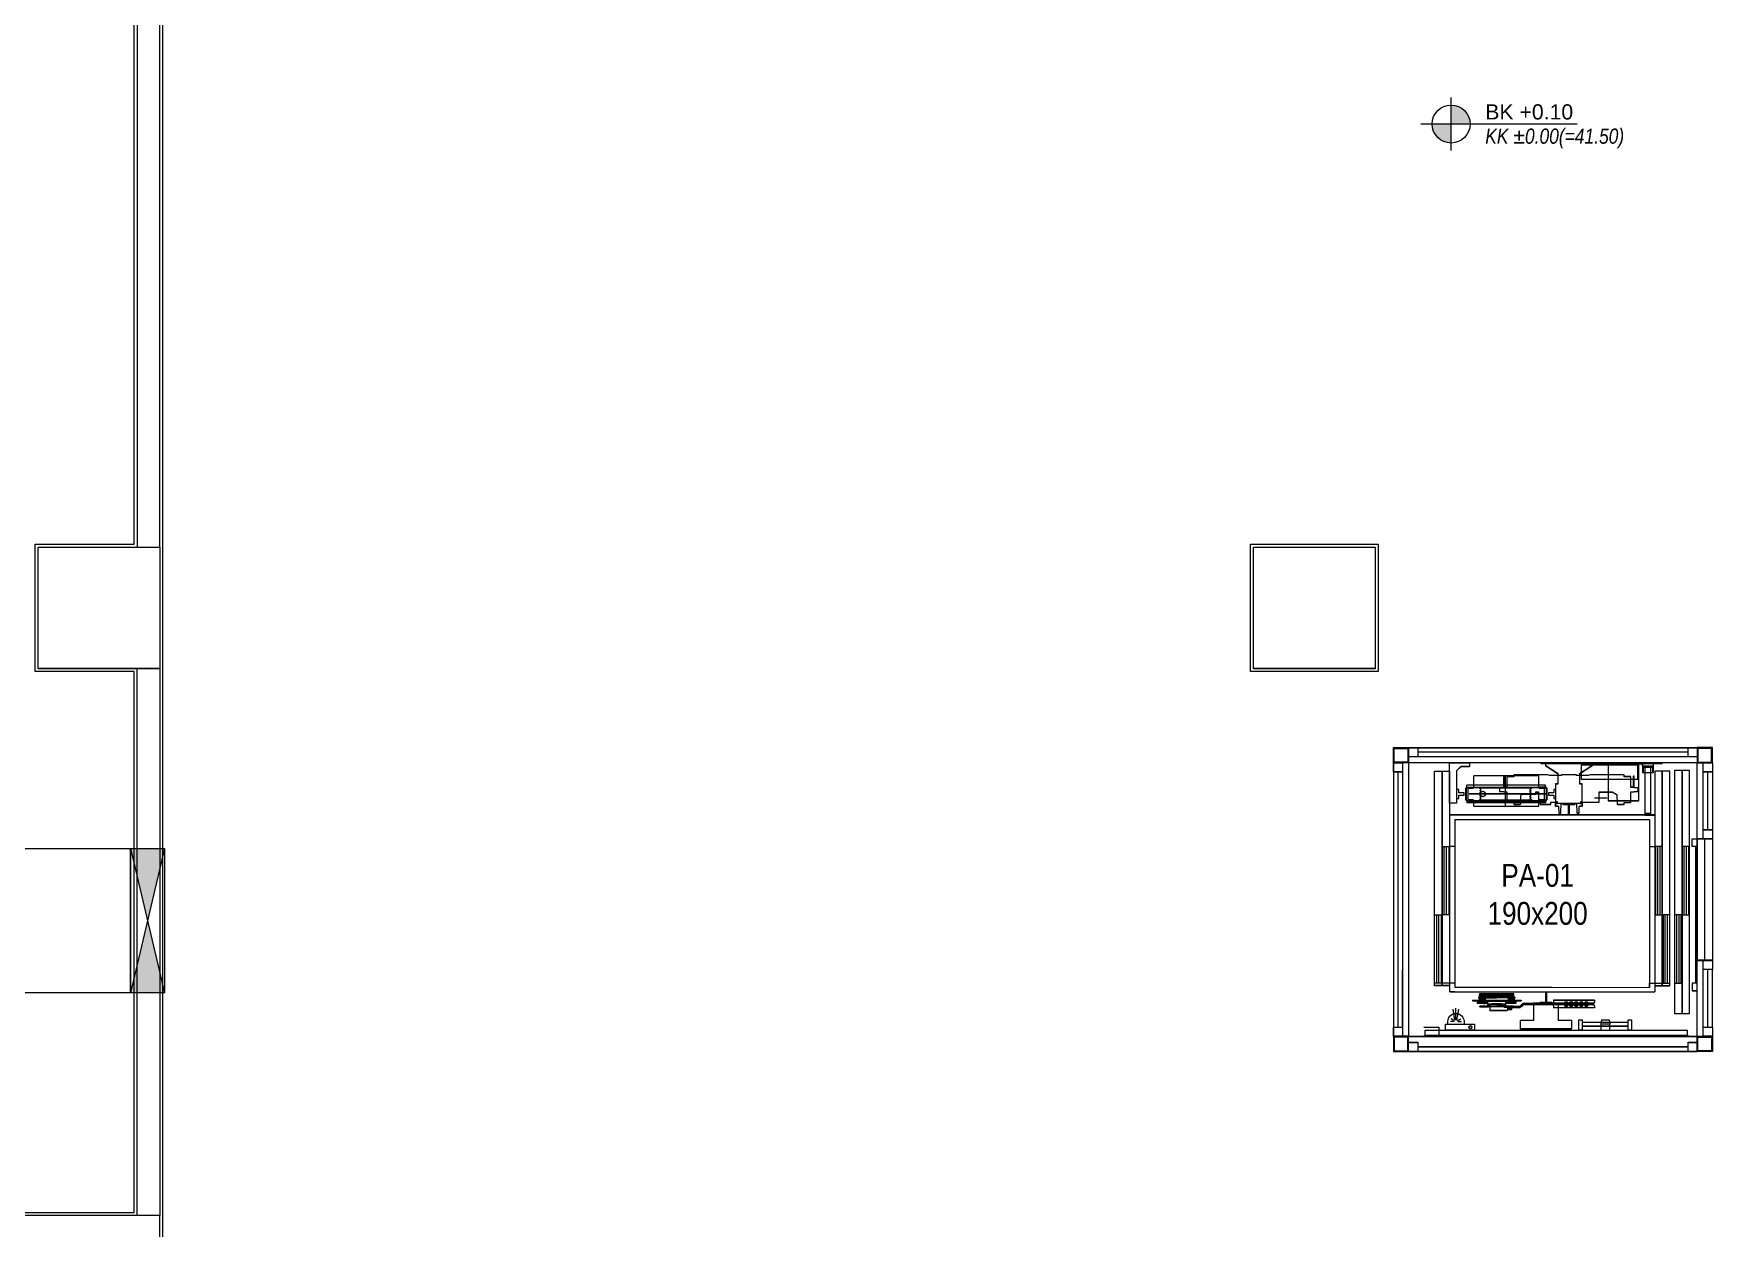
# Model space of a CAD drawing. Extents: x -3709 to 34975, y -230 to 8245.
# Drawn here: x 11393 to 12498, y 1344 to 2130 of the extents above; entities that cross this region are included whole.
import ezdxf
from ezdxf.enums import TextEntityAlignment as Align

# ---------------------------------------------------------------- set-up
doc = ezdxf.new("R2010")
doc.units = 0
doc.linetypes.add('DOT2', pattern=[0.125, 0, -0.125])
doc.layers.get('0').update_dxf_attribs({"color": 9, "lineweight": 9})
for name, color, linetype, lineweight in [('00', 9, 'Continuous', 9), ('01', 9, 'Continuous', 9), ('05V', 9, 'Continuous', 9), ('06D', 9, 'Continuous', 9), ('07K', 9, 'Continuous', 9), ('10', 9, 'Continuous', 9), ('14', 9, 'Continuous', 9), ('15', 9, 'Continuous', 9), ('20', 9, 'DOT2', 9), ('21', 9, 'Continuous', 9)]:
    doc.layers.add(name, color=color, linetype=linetype, lineweight=lineweight)
doc.styles.add('Arial', font='arial.ttf', dxfattribs={"height": 2.5})
doc.styles.add('MuuM_TEXT-ITALIC', font='ARIALNI.TTF')
doc.styles.add('MuuM_TEXT-STANDART', font='ARIALN.TTF')

# ---------------------------------------------------------------- blocks, each defined once
blk = doc.blocks.new('p-kolon-80x80-vw')
at = {"layer": '01'}
blk.add_lwpolyline([(-40, -40), (-40, 40), (40, 40), (40, -40)], close=True, dxfattribs=at)
blk = doc.blocks.new('0_elevationtarget-p-bk')
h = blk.add_hatch(color=254)
h.paths.add_polyline_path([(2.5, 0, 0.414214), (0, 2.5), (0, 0)])
h.paths.add_polyline_path([(0, 0), (-2.5, 0, 0.414214), (0, -2.5)])
blk.add_line((0, -3.5), (0, 3.5))
blk.add_lwpolyline([(16.6, 0), (-4, 0)])
blk.add_circle((0, 0), 2.5)
at = {"style": 'Arial'}
blk.add_attdef('BITMISKOT', text='', height=2, dxfattribs=at).set_placement((4.5, 0), align=Align.BOTTOM_LEFT)
at = {"style": 'MuuM_TEXT-ITALIC'}
blk.add_attdef('FINISHINGFLOORLEVEL', text='', height=2, dxfattribs=at).set_placement((4.5, -0.59), align=Align.TOP_LEFT)
blk = doc.blocks.new('p-as-01')
at = {"layer": '06D'}
for p, q in [((-542, -67), (-542, -17)), ((-542, -17), (870, -17)), ((-542, -117), (-542, -67)), ((-542, -67), (870, -67)), ((870, -67), (-542, -67)), ((-525, -152), (-525, -17)), ((-525, -62), (-525, -17)), ((-525, -17), (-75, -17)), ((-525, -32), (-75, -32)), ((-525, -47), (-75, -47)), ((-75, -62), (-525, -62)), ((-75, -17), (-75, -62)), ((-75, -112), (-75, -67)), ((-75, -67), (375, -67)), ((-75, -82), (375, -82)), ((-75, -97), (375, -97)), ((375, -67), (375, -112)), ((870, -17), (870, -67)), ((870, -67), (870, -117)), ((582, -117), (-582, -117)), ((-582, -152), (-582, -117)), ((870, -117), (-582, -117)), ((-582, -120), (-582, -1432)), ((-550, -152), (-554, -1432)), ((550, -152), (-550, -152)), ((375, -112), (-75, -112)), ((375, -152), (375, -117)), ((550, -1432), (550, -152)), ((582, -1467), (582, -117)), ((660, -162), (660, -117)), ((660, -117), (925, -117)), ((720, -162), (660, -162)), ((690, -162), (690, -177)), ((750, -162), (690, -162)), ((690, -177), (712, -177)), ((712, -177), (712, -212)), ((712, -212), (728, -212)), ((872, -162), (720, -162)), ((728, -212), (728, -177)), ((728, -177), (750, -177)), ((750, -177), (750, -162)), ((900, -190), (872, -162)), ((900, -247), (900, -190)), ((925, -117), (925, -247)), ((-680, -377), (-680, -315)), ((-680, -315), (-680, -372)), ((-680, -315), (-678, -315)), ((-678, -315), (-680, -315)), ((-678, -377), (-678, -315)), ((-678, -315), (-678, -367)), ((-658, -364), (-658, -299)), ((-647, -299), (-658, -299)), ((-647, -364), (-647, -299)), ((-646, -320), (-647, -320)), ((-646, -320), (-646, -332)), ((-640, -322), (-646, -322)), ((-646, -332), (-646, -322)), ((-640, -267), (-640, -427)), ((-638, -267), (-640, -267)), ((-638, -267), (-638, -427)), ((-635, -322), (-638, -322)), ((-635, -312), (-635, -352)), ((-626, -312), (-635, -312)), ((-635, -332), (-635, -322)), ((-621, -307), (-626, -312)), ((-626, -312), (-626, -352)), ((-622, -308), (-622, -427)), ((-618, -307), (-621, -307)), ((-617, -308), (-618, -307)), ((-617, -308), (-617, -427)), ((-617, -318), (-614, -333)), ((-613, -313), (-599, -313)), ((-599, -313), (-613, -313)), ((-613, -315), (-613, -313)), ((-613, -313), (-613, -315)), ((-613, -315), (-599, -315)), ((-613, -315), (-599, -315)), ((-608, -318), (-610, -333)), ((-608, -535), (-608, -318)), ((-602, -318), (-608, -318)), ((-602, -318), (-602, -427)), ((-598, -319), (-598, -316)), ((-598, -316), (-598, -319)), ((-598, -319), (-598, -535)), ((-598, -319), (-598, -535)), ((-596, -316), (-596, -537)), ((-596, -537), (-596, -316)), ((676, -231), (663, -231)), ((663, -748), (663, -231)), ((676, -265), (676, -230)), ((676, -241), (676, -728)), ((679, -265), (676, -265)), ((679, -230), (679, -265)), ((679, -317), (681, -315)), ((679, -653), (679, -317)), ((681, -315), (684, -315)), ((757, -223), (683, -223)), ((683, -223), (757, -223)), ((757, -226), (683, -226)), ((684, -315), (686, -320)), ((690, -324), (690, -324)), ((694, -320), (695, -318)), ((695, -318), (697, -318)), ((697, -318), (698, -320)), ((702, -324), (702, -324)), ((706, -320), (707, -318)), ((707, -318), (709, -318)), ((709, -318), (710, -320)), ((714, -324), (714, -324)), ((718, -320), (719, -318)), ((719, -318), (721, -318)), ((720, -762), (720, -245)), ((721, -318), (722, -320)), ((726, -324), (726, -324)), ((730, -320), (731, -318)), ((731, -318), (733, -318)), ((733, -318), (734, -320)), ((738, -324), (738, -324)), ((742, -320), (743, -318)), ((743, -318), (745, -318)), ((745, -318), (746, -320)), ((750, -324), (750, -324)), ((754, -320), (756, -315)), ((756, -315), (760, -315)), ((760, -315), (762, -317)), ((761, -265), (761, -230)), ((764, -265), (761, -265)), ((762, -317), (762, -653)), ((764, -230), (764, -265)), ((764, -231), (778, -231)), ((764, -241), (764, -728)), ((778, -748), (778, -231)), ((925, -247), (900, -247)), ((-679, -382), (-706, -382)), ((-706, -493), (-706, -382)), ((-706, -383), (-678, -383)), ((-680, -372), (-678, -372)), ((-678, -372), (-680, -372)), ((-680, -377), (-680, -372)), ((-678, -377), (-680, -377)), ((-680, -377), (-678, -377)), ((-679, -382), (-679, -377)), ((-678, -367), (-678, -572)), ((-668, -367), (-678, -367)), ((-678, -367), (-678, -386)), ((-678, -372), (-678, -367)), ((-678, -377), (-678, -372)), ((-668, -367), (-668, -386)), ((-668, -427), (-668, -386)), ((-668, -396), (-668, -395)), ((-668, -427), (-668, -487)), ((-646, -367), (-662, -367)), ((-662, -367), (-662, -394)), ((-662, -427), (-662, -394)), ((-662, -394), (-662, -394)), ((-662, -395), (-662, -395)), ((-662, -460), (-662, -427)), ((-658, -342), (-658, -351)), ((-658, -360), (-658, -351)), ((-647, -364), (-658, -364)), ((-646, -344), (-647, -344)), ((-647, -351), (-647, -359)), ((-646, -332), (-646, -342)), ((-646, -344), (-646, -332)), ((-640, -342), (-646, -342)), ((-646, -394), (-646, -367)), ((-646, -427), (-646, -394)), ((-646, -460), (-646, -427)), ((-646, -395), (-646, -395)), ((-640, -427), (-640, -587)), ((-635, -342), (-638, -342)), ((-638, -427), (-638, -587)), ((-635, -332), (-635, -342)), ((-626, -352), (-635, -352)), ((-622, -356), (-626, -352)), ((-622, -546), (-622, -427)), ((-622, -432), (-622, -427)), ((-617, -546), (-617, -427)), ((-614, -520), (-614, -333)), ((-610, -333), (-614, -333)), ((-610, -333), (-610, -520)), ((-602, -535), (-602, -427)), ((-689, -498), (-701, -498)), ((-699, -498), (-699, -523)), ((-691, -498), (-691, -523)), ((-686, -572), (-686, -497)), ((-684, -476), (-684, -476)), ((-684, -493), (-684, -476)), ((-680, -477), (-680, -538)), ((-678, -477), (-680, -477)), ((-678, -477), (-680, -477)), ((-680, -482), (-680, -477)), ((-680, -538), (-680, -482)), ((-678, -482), (-680, -482)), ((-680, -482), (-678, -482)), ((-680, -538), (-678, -538)), ((-680, -538), (-678, -538)), ((-679, -477), (-679, -473)), ((-678, -449), (-678, -487)), ((-678, -477), (-678, -538)), ((-678, -482), (-678, -477)), ((-678, -538), (-678, -482)), ((-668, -487), (-678, -487)), ((-662, -459), (-662, -459)), ((-662, -460), (-662, -486)), ((-662, -460), (-662, -460)), ((-662, -486), (-646, -486)), ((-658, -554), (-658, -489)), ((-647, -489), (-658, -489)), ((-658, -550), (-658, -541)), ((-647, -554), (-647, -489)), ((-647, -503), (-647, -495)), ((-646, -510), (-647, -510)), ((-646, -534), (-647, -534)), ((-646, -486), (-646, -460)), ((-646, -460), (-646, -460)), ((-646, -510), (-646, -522)), ((-640, -512), (-646, -512)), ((-646, -522), (-646, -512)), ((-646, -534), (-646, -522)), ((-646, -522), (-646, -532)), ((-640, -532), (-646, -532)), ((-646, -459), (-646, -459)), ((-635, -512), (-638, -512)), ((-635, -532), (-638, -532)), ((-635, -542), (-635, -502)), ((-626, -502), (-635, -502)), ((-635, -522), (-635, -512)), ((-635, -522), (-635, -512)), ((-635, -522), (-635, -532)), ((-635, -522), (-635, -532)), ((-626, -542), (-635, -542)), ((-622, -498), (-626, -502)), ((-626, -542), (-626, -502)), ((-621, -547), (-626, -542)), ((-618, -547), (-621, -547)), ((-617, -546), (-618, -547)), ((-617, -535), (-614, -520)), ((-610, -520), (-614, -520)), ((-613, -538), (-599, -538)), ((-599, -538), (-613, -538)), ((-613, -538), (-613, -540)), ((-613, -538), (-613, -540)), ((-613, -540), (-599, -540)), ((-613, -540), (-599, -540)), ((-608, -535), (-610, -520)), ((-602, -535), (-608, -535)), ((-598, -535), (-598, -537)), ((-598, -535), (-598, -537)), ((640, -485), (840, -485)), ((-771, -582), (-825, -582)), ((-825, -582), (-825, -752)), ((-771, -670), (-771, -582)), ((-679, -589), (-671, -598)), ((-673, -584), (-665, -592)), ((-666, -609), (-666, -752)), ((-647, -554), (-658, -554)), ((-658, -609), (-658, -752)), ((-638, -587), (-640, -587)), ((681, -655), (679, -653)), ((684, -655), (681, -655)), ((686, -649), (684, -655)), ((690, -646), (690, -646)), ((695, -651), (694, -649)), ((697, -651), (695, -651)), ((698, -649), (697, -651)), ((702, -646), (702, -646)), ((707, -651), (706, -649)), ((709, -651), (707, -651)), ((710, -649), (709, -651)), ((714, -646), (714, -646)), ((719, -651), (718, -649)), ((721, -651), (719, -651)), ((722, -649), (721, -651)), ((726, -646), (726, -646)), ((731, -651), (730, -649)), ((733, -651), (731, -651)), ((734, -649), (733, -651)), ((738, -646), (738, -646)), ((743, -651), (742, -649)), ((745, -651), (743, -651)), ((746, -649), (745, -651)), ((750, -646), (750, -646)), ((756, -655), (754, -649)), ((760, -655), (756, -655)), ((762, -653), (760, -655)), ((-825, -752), (-825, -922)), ((-658, -670), (-771, -670)), ((-668, -1066), (-668, -700)), ((-668, -700), (-658, -700)), ((-666, -752), (-658, -752)), ((-658, -752), (-658, -670)), ((-658, -1066), (-658, -700)), ((-652, -713), (-658, -711)), ((-658, -711), (-658, -793)), ((-658, -834), (-658, -752)), ((-658, -752), (-658, -752)), ((-650, -748), (-652, -713)), ((-652, -790), (-650, -756)), ((-625, -748), (-650, -748)), ((-650, -756), (-625, -756)), ((-615, -748), (-625, -748)), ((-625, -756), (-615, -756)), ((-590, -748), (-615, -748)), ((-615, -756), (-590, -756)), ((-590, -756), (-590, -748)), ((676, -748), (663, -748)), ((679, -714), (676, -714)), ((676, -714), (676, -749)), ((679, -749), (679, -714)), ((757, -753), (683, -753)), ((757, -756), (683, -756)), ((683, -756), (757, -756)), ((728, -767), (712, -767)), ((712, -767), (712, -802)), ((728, -802), (728, -767)), ((764, -714), (761, -714)), ((761, -714), (761, -749)), ((764, -749), (764, -714)), ((764, -748), (778, -748)), ((852, -832), (904, -751)), ((904, -751), (920, -751)), ((920, -751), (920, -730)), ((920, -730), (925, -730)), ((925, -730), (925, -903)), ((-771, -922), (-771, -834)), ((-771, -834), (-658, -834)), ((-688, -1070), (-688, -800)), ((-674, -800), (-688, -800)), ((-674, -800), (-674, -802)), ((-674, -802), (-674, -800)), ((-674, -800), (-668, -800)), ((-674, -802), (-674, -802)), ((-668, -877), (-672, -880)), ((-672, -880), (-672, -890)), ((-668, -912), (-668, -800)), ((-668, -804), (-668, -800)), ((-668, -804), (-668, -804)), ((-658, -793), (-652, -790)), ((-658, -804), (-658, -800)), ((-658, -800), (-652, -800)), ((-658, -804), (-658, -829)), ((-658, -804), (-658, -804)), ((-654, -880), (-658, -877)), ((-654, -890), (-654, -880)), ((-652, -802), (-652, -800)), ((-638, -800), (-652, -800)), ((-652, -800), (-652, -802)), ((-652, -802), (-652, -802)), ((-638, -1070), (-638, -800)), ((652, -864), (650, -898)), ((658, -861), (652, -864)), ((653, -821), (653, -817)), ((653, -817), (788, -817)), ((668, -821), (653, -821)), ((658, -902), (658, -827)), ((658, -827), (668, -827)), ((658, -943), (658, -861)), ((668, -827), (668, -821)), ((712, -802), (690, -802)), ((690, -802), (690, -817)), ((690, -817), (750, -817)), ((750, -802), (728, -802)), ((750, -817), (750, -802)), ((788, -817), (788, -832)), ((788, -832), (852, -832)), ((-825, -922), (-771, -922)), ((-672, -890), (-668, -893)), ((-668, -910), (-672, -913)), ((-672, -913), (-672, -923)), ((-672, -923), (-668, -926)), ((-668, -943), (-672, -946)), ((-672, -946), (-672, -956)), ((-672, -956), (-668, -959)), ((-668, -976), (-672, -979)), ((-672, -979), (-672, -989)), ((-672, -989), (-668, -992)), ((-658, -893), (-654, -890)), ((-654, -913), (-658, -910)), ((-658, -926), (-654, -923)), ((-654, -946), (-658, -943)), ((-658, -959), (-654, -956)), ((-654, -979), (-658, -976)), ((-658, -992), (-654, -989)), ((-654, -923), (-654, -913)), ((-654, -956), (-654, -946)), ((-654, -989), (-654, -979)), ((615, -898), (590, -898)), ((590, -898), (590, -907)), ((590, -907), (615, -907)), ((625, -898), (615, -898)), ((615, -907), (625, -906)), ((650, -898), (625, -898)), ((625, -906), (650, -906)), ((650, -906), (652, -941)), ((652, -941), (658, -943)), ((653, -988), (653, -984)), ((653, -984), (668, -984)), ((788, -988), (653, -988)), ((658, -903), (658, -902)), ((658, -978), (658, -903)), ((668, -978), (658, -978)), ((668, -984), (668, -978)), ((852, -973), (788, -973)), ((788, -973), (788, -988)), ((904, -1054), (852, -973)), ((925, -903), (925, -1076)), ((-674, -1070), (-688, -1070)), ((-674, -1070), (-674, -1068)), ((-674, -1068), (-674, -1069)), ((-674, -1068), (-674, -1068)), ((-674, -1068), (-674, -1068)), ((-674, -1069), (-668, -1069)), ((-668, -1009), (-672, -1012)), ((-672, -1012), (-672, -1022)), ((-672, -1022), (-668, -1025)), ((-668, -1066), (-668, -1069)), ((-668, -1066), (-668, -1066)), ((-668, -1066), (-658, -1066)), ((-654, -1012), (-658, -1009)), ((-658, -1025), (-654, -1022)), ((-658, -1064), (-658, -1040)), ((-658, -1066), (-658, -1069)), ((-658, -1066), (-658, -1066)), ((-658, -1069), (-652, -1069)), ((-654, -1022), (-654, -1012)), ((-652, -1070), (-652, -1066)), ((-652, -1066), (-652, -1069)), ((-652, -1066), (-652, -1066)), ((-638, -1070), (-652, -1070)), ((920, -1054), (904, -1054)), ((920, -1076), (920, -1054)), ((925, -1076), (920, -1076)), ((-582, -1432), (-582, -1467)), ((-554, -1432), (-525, -1432)), ((550, -1432), (-554, -1432)), ((-525, -1432), (-525, -1567)), ((550, -1432), (375, -1432)), ((375, -1432), (375, -1467)), ((592, -1402), (582, -1402)), ((582, -1402), (582, -1442)), ((582, -1432), (582, -1467)), ((592, -1442), (592, -1402)), ((897, -1402), (592, -1402)), ((592, -1402), (592, -1442)), ((897, -1442), (897, -1402)), ((870, -1467), (-582, -1467)), ((-542, -1467), (-542, -1517)), ((-542, -1517), (870, -1517)), ((870, -1517), (-542, -1517)), ((-542, -1517), (-542, -1567)), ((-75, -1522), (-525, -1522)), ((-525, -1522), (-525, -1567)), ((-525, -1537), (-75, -1537)), ((375, -1472), (-75, -1472)), ((-75, -1472), (-75, -1517)), ((-75, -1487), (375, -1487)), ((-75, -1502), (375, -1502)), ((-75, -1517), (375, -1517)), ((-75, -1567), (-75, -1522)), ((375, -1517), (375, -1472)), ((582, -1442), (592, -1442)), ((592, -1442), (897, -1442)), ((870, -1517), (870, -1467)), ((870, -1567), (870, -1517)), ((875, -1597), (-725, -1597)), ((-725, -1597), (-725, -1647)), ((875, -1647), (-725, -1647)), ((-725, -1647), (-725, -1697)), ((-725, -1647), (875, -1647)), ((-542, -1567), (870, -1567)), ((-525, -1552), (-75, -1552)), ((-525, -1567), (-75, -1567)), ((-75, -1597), (-525, -1597)), ((-525, -1597), (-525, -1642)), ((-525, -1612), (-75, -1612)), ((-525, -1627), (-75, -1627)), ((-525, -1642), (-75, -1642)), ((-75, -1642), (-75, -1597)), ((375, -1647), (-75, -1647)), ((-75, -1647), (-75, -1692)), ((375, -1692), (375, -1647)), ((875, -1647), (875, -1597)), ((875, -1697), (875, -1647)), ((-725, -1697), (875, -1697)), ((-525, -1714), (-575, -1714)), ((-575, -1714), (-575, -1747)), ((-575, -1747), (-525, -1747)), ((-525, -1747), (-525, -1714)), ((-525, -1737), (375, -1737)), ((-75, -1662), (375, -1662)), ((-75, -1677), (375, -1677)), ((-75, -1692), (375, -1692)), ((375, -1714), (425, -1714)), ((375, -1747), (375, -1714)), ((425, -1747), (375, -1747)), ((425, -1714), (425, -1747))]:
    blk.add_line(p, q, dxfattribs=at)
at = {"layer": '06D', "ltscale": 15}
for p, q in [((640, -279), (640, -700)), ((678, -274), (645, -274)), ((683, -242), (683, -269)), ((752, -237), (688, -237)), ((757, -269), (757, -242)), ((835, -274), (762, -274)), ((840, -700), (840, -279)), ((645, -705), (678, -705)), ((683, -710), (683, -737)), ((688, -742), (752, -742)), ((757, -737), (757, -710)), ((762, -705), (835, -705))]:
    blk.add_line(p, q, dxfattribs=at)
at = {"layer": '06D', "ltscale": 0.25}
for p, q in [((664, -539), (652, -539)), ((652, -539), (652, -582)), ((667, -493), (664, -496)), ((664, -496), (664, -539)), ((734, -493), (667, -493)), ((737, -473), (734, -473)), ((734, -473), (734, -493)), ((761, -446), (737, -446)), ((737, -446), (737, -473)), ((761, -472), (761, -446)), ((837, -472), (761, -472)), ((764, -493), (764, -478)), ((764, -478), (837, -478)), ((831, -493), (764, -493)), ((834, -496), (831, -493)), ((834, -539), (834, -496)), ((846, -539), (834, -539)), ((837, -478), (837, -472)), ((846, -763), (846, -539)), ((655, -585), (694, -586)), ((694, -586), (719, -587)), ((719, -587), (719, -685)), ((666, -714), (652, -714)), ((652, -714), (652, -783)), ((733, -702), (666, -702)), ((666, -702), (666, -714)), ((719, -685), (733, -685)), ((733, -685), (733, -702)), ((842, -776), (846, -763)), ((594, -838), (594, -847)), ((637, -834), (597, -835)), ((597, -850), (658, -851)), ((637, -834), (637, -834)), ((641, -815), (641, -829)), ((666, -812), (644, -812)), ((652, -783), (666, -783)), ((658, -851), (658, -953)), ((666, -783), (666, -812)), ((842, -853), (842, -776)), ((843, -853), (842, -853)), ((846, -949), (846, -856)), ((-659, -920), (-659, -1004)), ((594, -958), (594, -966)), ((658, -953), (597, -955)), ((597, -969), (637, -970)), ((637, -970), (637, -970)), ((641, -975), (641, -989)), ((644, -992), (666, -992)), ((666, -992), (666, -1102)), ((842, -1028), (842, -952)), ((842, -952), (843, -952)), ((666, -1102), (733, -1102)), ((695, -1070), (695, -1154)), ((733, -1102), (733, -1187)), ((846, -1042), (842, -1028)), ((846, -1265), (846, -1042)), ((733, -1187), (716, -1218)), ((652, -1223), (652, -1265)), ((652, -1265), (664, -1265)), ((716, -1218), (655, -1220)), ((664, -1265), (664, -1308)), ((664, -1308), (667, -1311)), ((667, -1311), (734, -1311)), ((734, -1311), (734, -1331)), ((764, -1326), (764, -1311)), ((764, -1311), (831, -1311)), ((837, -1326), (764, -1326)), ((831, -1311), (834, -1308)), ((834, -1308), (834, -1265)), ((834, -1265), (846, -1265)), ((837, -1332), (837, -1326)), ((734, -1331), (737, -1331)), ((737, -1331), (737, -1358)), ((737, -1358), (761, -1358)), ((761, -1358), (761, -1332)), ((761, -1332), (837, -1332))]:
    blk.add_line(p, q, dxfattribs=at)
at = {"layer": '06D', "linetype": 'Continuous', "ltscale": 0.25}
for p, q in [((921, -717), (921, -1301)), ((921, -717), (925, -717)), ((925, -717), (925, -1300)), ((911, -983), (818, -983)), ((818, -983), (818, -1357)), ((911, -1357), (911, -983)), ((911, -1319), (911, -1019)), ((911, -1019), (921, -1019)), ((921, -1019), (921, -1319)), ((676, -1160), (676, -1360)), ((921, -1160), (676, -1160)), ((921, -1123), (916, -1123)), ((921, -1123), (916, -1123)), ((916, -1398), (916, -1123)), ((921, -1398), (921, -1123)), ((921, -1319), (911, -1319)), ((921, -1301), (921, -1309)), ((921, -1309), (921, -1315)), ((921, -1315), (921, -1323)), ((921, -1323), (921, -1517)), ((925, -1300), (925, -1309)), ((925, -1309), (925, -1315)), ((925, -1315), (925, -1324)), ((925, -1324), (925, -1517)), ((921, -1360), (676, -1360)), ((818, -1357), (911, -1357)), ((916, -1398), (921, -1398)), ((921, -1517), (925, -1517))]:
    blk.add_line(p, q, dxfattribs=at)
at = {"layer": '06D', "ltscale": 30}
for p, q in [((861, -1386), (861, -1458)), ((905, -1386), (861, -1386)), ((897, -1392), (861, -1392)), ((897, -1392), (897, -1452)), ((897, -1452), (861, -1452)), ((905, -1458), (861, -1458))]:
    blk.add_line(p, q, dxfattribs=at)
at = {"layer": '06D', "ltscale": 6}
for p, q in [((905, -1386), (905, -1458)), ((905, -1387), (925, -1387)), ((923, -1387), (923, -1457)), ((925, -1387), (925, -1457)), ((925, -1457), (905, -1457))]:
    blk.add_line(p, q, dxfattribs=at)
at = {"layer": '06D'}
for centre, radius in [((-612, -327), 3), ((720, -335), 17.5), ((-612, -527), 3)]:
    blk.add_circle(centre, radius, dxfattribs=at)
for centre, radius, start, end in [((-612, -327), 3, 0, 180), ((-612, -327), 3, 180, 0), ((-599, -316), 3, 0, 90), ((-599, -316), 3, 0, 90), ((-599, -316), 1, 0, 90), ((-599, -316), 1, 0, 90), ((645, -279), 5, 90, 180), ((683, -230), 7, 90, 180), ((678, -269), 5, 270, 0), ((683, -230), 4, 90, 180), ((688, -242), 5, 90, 180), ((690, -319), 4.3, 195, 270), ((690, -319), 4.3, 270, 345), ((702, -319), 4.3, 195, 270), ((702, -319), 4.3, 270, 345), ((714, -319), 4.3, 195, 270), ((714, -319), 4.3, 270, 345), ((726, -319), 4.3, 195, 270), ((726, -319), 4.3, 270, 345), ((738, -319), 4.3, 195, 270), ((738, -319), 4.3, 270, 345), ((750, -319), 4.3, 195, 270), ((750, -319), 4.3, 270, 345), ((752, -242), 5, 0, 90), ((757, -230), 7, 0, 90), ((757, -230), 4, 0, 90), ((762, -269), 5, 180, 270), ((835, -279), 5, 0, 90), ((-701, -493), 5, 180, 270), ((-695, -523), 4, 180, 0), ((-689, -493), 5, 270, 0), ((-684, -470), 6, 270, 0), ((-612, -527), 3, 0, 180), ((-612, -527), 3, 180, 0), ((-599, -537), 1, 270, 0), ((-599, -537), 3, 270, 0), ((-599, -537), 3, 270, 0), ((-599, -537), 1, 270, 0), ((-662, -572), 24, 180, 225), ((-662, -572), 16, 180, 225), ((-682, -609), 16, 0, 45), ((-682, -609), 24, 0, 45), ((690, -650), 4.3, 90, 165), ((690, -650), 4.3, 15, 90), ((702, -650), 4.3, 90, 165), ((702, -650), 4.3, 15, 90), ((714, -650), 4.3, 90, 165), ((714, -650), 4.3, 15, 90), ((726, -650), 4.3, 90, 165), ((726, -650), 4.3, 15, 90), ((738, -650), 4.3, 90, 165), ((738, -650), 4.3, 15, 90), ((750, -650), 4.3, 90, 165), ((750, -650), 4.3, 15, 90), ((645, -700), 5, 180, 270), ((683, -749), 7, 180, 270), ((678, -710), 5, 0, 90), ((683, -749), 4, 180, 270), ((688, -737), 5, 180, 270), ((752, -737), 5, 270, 0), ((762, -710), 5, 90, 180), ((757, -749), 4, 270, 0), ((757, -749), 7, 270, 0), ((835, -700), 5, 270, 0), ((-663, -885), 15, 109.4712, 250.5288), ((-663, -885), 9.5, 121.7569, 238.2431), ((-663, -885), 6, 146.4427, 213.5573), ((-663, -885), 15, 289.4712, 70.5288), ((-663, -885), 9.5, 301.7569, 58.2431), ((-663, -885), 6, 326.4427, 33.5573), ((-663, -918), 15, 109.4712, 250.5288), ((-663, -951), 15, 109.4712, 250.5288), ((-663, -984), 15, 109.4712, 250.5288), ((-663, -918), 9.5, 121.7569, 238.2431), ((-663, -951), 9.5, 121.7569, 238.2431), ((-663, -984), 9.5, 121.7569, 238.2431), ((-663, -918), 6, 146.4427, 213.5573), ((-663, -951), 6, 146.4427, 213.5573), ((-663, -984), 6, 146.4427, 213.5573), ((-663, -918), 15, 289.4712, 70.5288), ((-663, -918), 9.5, 301.7569, 58.2431), ((-663, -918), 6, 326.4427, 33.5573), ((-663, -951), 15, 289.4712, 70.5288), ((-663, -951), 9.5, 301.7569, 58.2431), ((-663, -951), 6, 326.4427, 33.5573), ((-663, -984), 15, 289.4712, 70.5288), ((-663, -984), 9.5, 301.7569, 58.2431), ((-663, -984), 6, 326.4427, 33.5573), ((-663, -1017), 15, 109.4712, 250.5288), ((-663, -1017), 9.5, 121.7569, 238.2431), ((-663, -1017), 6, 146.4427, 213.5573), ((-663, -1017), 15, 289.4712, 70.5288), ((-663, -1017), 9.5, 301.7569, 58.2431), ((-663, -1017), 6, 326.4427, 33.5573)]:
    blk.add_arc(centre, radius, start, end, dxfattribs=at)
at = {"layer": '06D', "ltscale": 0.25}
for centre, radius, start, end in [((655, -582), 2.98, 180, 268.4759), ((597, -838), 3, 91.5, 180), ((597, -847), 2.99, 180, 268.6138), ((636, -829), 5, 280.303, 360), ((644, -815), 3, 90, 180), ((843, -856), 3, 360, 90), ((597, -958), 3, 91.3862, 180), ((597, -966), 3, 180, 268.5), ((636, -975), 5, 360, 79.697), ((644, -989), 3, 180, 270), ((843, -949), 3, 270, 0), ((655, -1223), 2.98, 91.5241, 180)]:
    blk.add_arc(centre, radius, start, end, dxfattribs=at)
blk = doc.blocks.new('p-asansör-')
at = {"color": 251}
for p, q in [((-194.5, 190), (-20, 190)), ((-194.5, 190), (-20, 190)), ((-193.5, 190), (-193.5, 186)), ((-193.5, 190), (-193.5, 186)), ((-193.5, 189.5), (-21, 189.5)), ((-193.5, 189.5), (-21, 189.5)), ((-30, 184), (-30, 190)), ((-30, 184), (-30, 190)), ((-21, 190), (-21, 186)), ((-21, 190), (-21, 186)), ((-21, 186), (-193.5, 186)), ((-21, 186), (-193.5, 186)), ((-124.5, 183.2), (-154.5, 183.2)), ((-124.5, 183.2), (-154.5, 183.2)), ((-124.5, 180.7), (-154.5, 180.7)), ((-124.5, 180.7), (-154.5, 180.7)), ((-42.4, 180.3), (-44.8, 180.3)), ((-42.4, 180.3), (-44.8, 180.3)), ((-42.2, 179.7), (-44.3, 178.5)), ((-42.2, 179.7), (-44.3, 178.5)), ((-41.8, 179.3), (-43, 172.1)), ((-41.8, 179.3), (-43, 172.1)), ((-41.2, 179.1), (-41.2, 171.6)), ((-41.2, 179.1), (-41.2, 171.6)), ((-40.5, 179.3), (-39.3, 172.1)), ((-40.5, 179.3), (-39.3, 172.1)), ((-40.1, 179.7), (-38, 178.5)), ((-40.1, 179.7), (-38, 178.5)), ((-39.9, 180.3), (-37.5, 180.3)), ((-39.9, 180.3), (-37.5, 180.3)), ((-20, 184), (-30, 184)), ((-20, 184), (-30, 184))]:
    blk.add_line(p, q, dxfattribs=at)
at = {"color": 251, "ltscale": 0.25}
for p, q in [((-157, 186), (-154.5, 186)), ((-157, 186), (-157, 179.2)), ((-157, 186), (-154.5, 186)), ((-157, 186), (-157, 179.2)), ((-154.5, 179.2), (-157, 179.2)), ((-154.5, 179.2), (-157, 179.2)), ((-154.5, 186), (-154.5, 179.2)), ((-154.5, 186), (-154.5, 179.2)), ((-142, 179.2), (-142.5, 182)), ((-142, 179.2), (-142.5, 182)), ((-137, 179.2), (-142, 179.2)), ((-137, 179.2), (-142, 179.2)), ((-137, 179.2), (-136.5, 182)), ((-137, 179.2), (-136.5, 182)), ((-124.5, 186), (-122, 186)), ((-124.5, 186), (-124.5, 179.2)), ((-124.5, 186), (-122, 186)), ((-124.5, 186), (-124.5, 179.2)), ((-122, 179.2), (-124.5, 179.2)), ((-122, 179.2), (-124.5, 179.2)), ((-122, 186), (-122, 179.2)), ((-122, 186), (-122, 179.2))]:
    blk.add_line(p, q, dxfattribs=at)
blk.add_line((-6, 184), (-6, 146.4))
blk.add_lwpolyline([(-142.5, 182), (-136.5, 182), (-136.5, 186), (-142.5, 186), (-142.5, 182)], dxfattribs=at)
blk.add_lwpolyline([(-142.5, 182), (-136.5, 182), (-136.5, 186), (-142.5, 186), (-142.5, 182)], dxfattribs=at)
at = {"color": 251}
blk.add_lwpolyline([(-53.4, 186), (-34.4, 186), (-34.4, 182), (-53.4, 182)], close=True, dxfattribs=at)
blk.add_lwpolyline([(-53.4, 186), (-34.4, 186), (-34.4, 182), (-53.4, 182)], close=True, dxfattribs=at)
blk.add_lwpolyline([(-35.8, 182), (-35.8, 180.3, -1), (-46.5, 180.3), (-46.5, 182)], format="xyb", dxfattribs=at)
blk.add_lwpolyline([(-35.8, 182), (-35.8, 180.3, -1), (-46.5, 180.3), (-46.5, 182)], format="xyb", dxfattribs=at)
blk.add_circle((-50.7, 184), 1, dxfattribs=at)
blk.add_circle((-50.7, 184), 1, dxfattribs=at)
at = {"layer": '06D'}
for points in [[(-10, 200), (-200, 200)], [(-200, 200), (-10, 200)], [(-6, 10), (-6, 190)], [(0, 10), (0, 190)], [(-210, 184), (-210, 146)], [(-204, 184), (-204, 146)], [(-210, 16), (-210, 54)], [(-204, 54), (-204, 16)], [(-200, 6), (-10, 6)], [(-10, 0), (-200, 0)]]:
    blk.add_lwpolyline(points, dxfattribs=at)
for points in [[(-10, 190), (-200, 190), (-200, 10), (-10, 10)], [(-10, 190), (-200, 190), (-200, 10), (-10, 10)], [(-200, 60), (-210, 60), (-210, 140), (-200, 140)], [(-200, 60), (-210, 60), (-210, 140), (-200, 140)]]:
    blk.add_lwpolyline(points, close=True, dxfattribs=at)
at = {"layer": '07K'}
blk.add_lwpolyline([(-200, 60), (-200, 140), (-205, 140), (-205, 60)], close=True, dxfattribs=at)
blk.add_lwpolyline([(-200, 60), (-200, 140), (-205, 140), (-205, 60)], close=True, dxfattribs=at)
at = {"layer": '10'}
for points in [[(-200, 190), (-210, 190), (-210, 200), (-200, 200)], [(-200.5, 190.5), (-209.5, 190.5), (-209.5, 199.5), (-200.5, 199.5)], [(-200, 200), (-194, 200), (-194, 194), (-200, 194)], [(-16, 200), (-10, 200), (-10, 194), (-16, 194)], [(-10, 190), (0, 190), (0, 200), (-10, 200)], [(-9.5, 190.5), (-0.5, 190.5), (-0.5, 199.5), (-9.5, 199.5)], [(-204, 190), (-204, 184), (-210, 184), (-210, 190)], [(-6, 184), (-6, 190), (0, 190), (0, 184)], [(-204, 146), (-204, 140), (-210, 140), (-210, 146)], [(-204, 60), (-204, 54), (-210, 54), (-210, 60)], [(-204, 16), (-204, 10), (-210, 10), (-210, 16)], [(-6, 10), (-6, 16), (0, 16), (0, 10)], [(-200, 10), (-210, 10), (-210, 0), (-200, 0)], [(-200.5, 9.5), (-209.5, 9.5), (-209.5, 0.5), (-200.5, 0.5)], [(-200, 6), (-194, 6), (-194, 0), (-200, 0)], [(-16, 6), (-10, 6), (-10, 0), (-16, 0)], [(-10, 10), (0, 10), (0, 0), (-10, 0)], [(-9.5, 9.5), (-0.5, 9.5), (-0.5, 0.5), (-9.5, 0.5)]]:
    blk.add_lwpolyline(points, close=True, dxfattribs=at)
at = {"layer": '15'}
for points in [[(-194, 197), (-16, 197)], [(-207, 184), (-207, 146)], [(-3, 16), (-3, 184)], [(-207, 54), (-207, 16)], [(-194, 3), (-16, 3)]]:
    blk.add_lwpolyline(points, dxfattribs=at)
at = {"layer": '20'}
blk.add_lwpolyline([(-210, 60), (-210, 140)], dxfattribs=at)
blk.add_lwpolyline([(-210, 60), (-210, 140)], dxfattribs=at)
at = {"layer": '05V', "xscale": 0.1, "yscale": 0.1, "rotation": 270}
blk.add_blockref('p-as-01', (-25.3, 102.5), dxfattribs=at)
blk = doc.blocks.new('p-1.mekanik_cihaz')
h = blk.add_hatch(color=256)
h.paths.add_polyline_path([(4071.8, -2306), (4083, -2258.5), (4060.7, -2258.5)])
h.paths.add_polyline_path([(4060.6, -2353.5), (4083, -2353.5), (4071.8, -2306)])
for p, q in [((4083, -2258.5), (4060.6, -2353.5)), ((4060.7, -2258.5), (4083, -2353.5))]:
    blk.add_line(p, q)
at = {"color": 6}
blk.add_lwpolyline([(3887, -2258.5), (4060.7, -2258.5), (4060.7, -2353.5), (3969.1, -2353.5)], dxfattribs=at)
for points in [[(3887, -2258.5), (4083, -2258.5), (4083, -2353.5), (3887, -2353.5)], [(4060.7, -2258.5), (4083, -2258.5), (4083, -2353.5), (4060.6, -2353.5)]]:
    blk.add_lwpolyline(points, close=True)

msp = doc.modelspace()

# ---------------------------------------------------------------- linework, layer by layer
at = {"layer": '00'}
for points in [[(11475.84, 1792.5), (11475.84, 2412.5), (11460.84, 2412.5), (11460.84, 1792.5)], [(11475.84, 1712.5), (11475.84, 1352.5), (11460.84, 1352.5), (11460.84, 1712.5)], [(10610.84, 1092.5), (10610.84, 1337.5), (11010.84, 1337.5), (11010.84, 1092.5), (10675.84, 1092.5), (10675.84, 1077.5), (11025.84, 1077.5), (11025.84, 1337.5), (11460.84, 1337.5), (11460.84, 1092.5), (11475.84, 1092.5), (11475.84, 1352.5), (10595.84, 1352.5), (10595.84, 1092.5)]]:
    msp.add_lwpolyline(points, close=True, dxfattribs=at)
at = {"layer": '14'}
for points in [[(11477.84, 1094.5), (11477.84, 3970.5), (12297.84, 3970.5), (12297.84, 3992.25)], [(10593.84, 1354.5), (11458.84, 1354.5), (11458.84, 1710.5), (11393.84, 1710.5), (11393.84, 1794.5), (11458.84, 1794.5), (11458.84, 2410.5), (11393.84, 2410.5), (11393.84, 2494.5), (11458.84, 2494.5), (11458.84, 3110.5), (11393.84, 3110.5), (11393.84, 3140.5), (11039.04, 3140.5)]]:
    msp.add_lwpolyline(points, dxfattribs=at)
msp.add_lwpolyline([(12193.84, 1794.5), (12277.84, 1794.5), (12277.84, 1710.5), (12193.84, 1710.5)], close=True, dxfattribs=at)

# ---------------------------------------------------------------- block references
for p in [(11435.84, 1752.5), (11435.84, 1752.4), (12235.84, 1752.5), (12235.84, 1752.4)]:
    msp.add_blockref('p-kolon-80x80-vw', p)
at = {"rotation": 179.9999974901973}
for p in [(12287.84, 1660.5), (12287.84, 1660.4)]:
    msp.add_blockref('p-asansör-', p, dxfattribs=at)
at = {"layer": '06D'}
msp.add_blockref('p-1.mekanik_cihaz', (7395.84, 3852.5), dxfattribs=at)
at = {"layer": '21', "xscale": 5, "yscale": 5, "zscale": 5}
msp.add_blockref('0_elevationtarget-p-bk', (12325.82, 2070.94), dxfattribs=at).add_auto_attribs({'BITMISKOT': 'BK +0.10', 'FINISHINGFLOORLEVEL': 'KK %%p0.00(=41.50)'})

# ---------------------------------------------------------------- texts
at = {"layer": '21', "insert": (12382.77, 1563.77), "char_height": 15, "attachment_point": 5, "style": 'MuuM_TEXT-STANDART'}
msp.add_mtext_dynamic_manual_height_columns('PA-01\\P190x200', width=111, gutter_width=156.51, heights=[0], dxfattribs=at)

doc.saveas('drawing.dxf')
